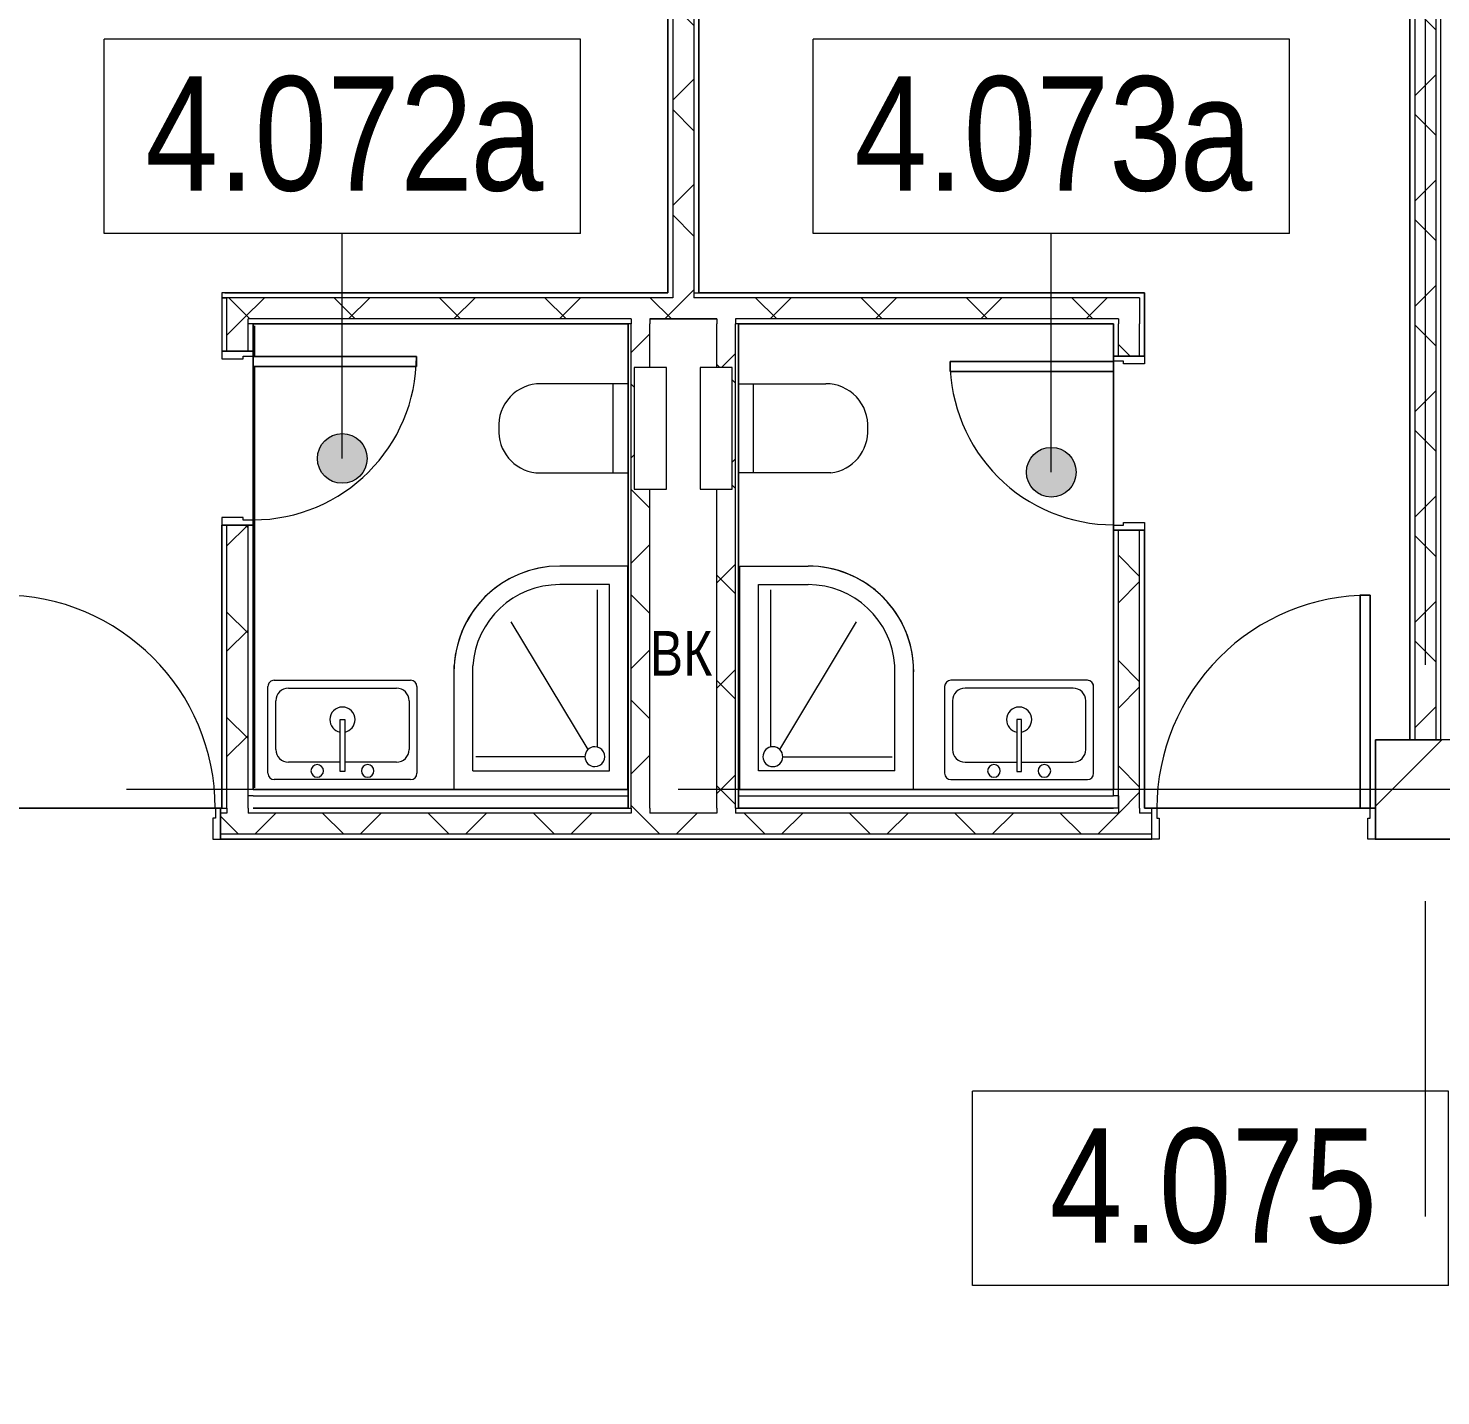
# Model space of a CAD drawing. Header units: millimetres. Extents: x 48966 to 294585, y -43515 to 30344.
# Drawn here: x 72307 to 77994, y 17075 to 22583 of the extents above; entities that cross this region are included whole.
import ezdxf

# ---------------------------------------------------------------- set-up
doc = ezdxf.new("R2010")
doc.units = ezdxf.units.MM
doc.linetypes.add('Осевые', pattern=[6350, 1270, -952.5, 3175, -952.5])
for name, color, linetype, lineweight in [('Двери', 7, 'Continuous', 9), ('Каркас_Импост', 7, 'Continuous', 9), ('Марки помещений', 7, 'Continuous', 9), ('Обобщенные модели', 7, 'Continuous', 9), ('Обобщенные модели-1', 7, 'Continuous', 18), ('Общие ребра', 7, 'Continuous', 9), ('Оси-2', 7, 'Осевые', 9), ('Панель', 7, 'Continuous', 9), ('Перекрытия', 7, 'Continuous', 9), ('Сантехнические приборы', 7, 'Continuous', 9), ('Стены-1', 7, 'Continuous', 18), ('Типовые аннотации', 7, 'Continuous', 9), ('Штриховка разреза-1', 7, 'Continuous', 9)]:
    doc.layers.add(name, color=color, linetype=linetype, lineweight=lineweight)
doc.layers.add('Штриховка разреза-2', color=7, linetype='Continuous', lineweight=9, true_color=0x787878)
doc.styles.add('Arial', font='Arial.ttf', dxfattribs={"width": 0.8, "height": 180})
doc.styles.add('Arial Narrow_1', font='Arial Narrow.ttf', dxfattribs={"height": 460})
pattern_1 = [(45, (0, 0), (-212.132, 212.132), []), (135, (0, 0), (-212.132, -212.132), [])]

# ---------------------------------------------------------------- blocks, each defined once
blk = doc.blocks.new('Обобщенные модели 12 - Обобщенные модели 12-1067619-План 4-го этажа на отм_ _8_400')
at = {"layer": 'Обобщенные модели'}
h = blk.add_hatch(dxfattribs=at)
h.set_pattern_fill('FP_7', color=256, style=0, pattern_type=2)
h.set_pattern_definition([(45, (0, 0), (-493.914, 493.914), []), (45, (493.9, 0), (-493.914, 493.914), [873.125, -174.625, 6.706, -167.919])])
h.paths.add_polyline_path([(78131.6, 19317.1), (78131.6, 19717.1), (77731.6, 19717.1), (77731.6, 19317.1)], flags=0)
at = {"layer": 'Обобщенные модели-1'}
for p, q in [((78131.6, 19717.1), (77731.6, 19717.1)), ((77731.6, 19717.1), (77731.6, 19317.1)), ((77731.6, 19317.1), (78131.6, 19317.1))]:
    blk.add_line(p, q, dxfattribs=at)
blk = doc.blocks.new('Дверь - Однопольная - ДВ17__21х9-7256455-План 4-го этажа на отм_ _8_400')
at = {"layer": 'Двери'}
for p, q in [((-429, -62.5), (-389, -62.5)), ((-429, -920.5), (-429, -62.5)), ((-389, -62.5), (-389, -920.5)), ((-389, -920.5), (-429, -920.5))]:
    blk.add_line(p, q, dxfattribs=at)
blk.add_arc((-429, -62.5), 858, 270, 0, dxfattribs=at)
at = {"layer": 'Каркас_Импост'}
for p, q in [((-450, 62.5), (-420, 62.5)), ((-450, -62.5), (-450, 62.5)), ((-420, 62.5), (-420, -22.5)), ((420, 62.5), (450, 62.5)), ((420, -22.5), (420, 62.5)), ((450, 62.5), (450, -62.5)), ((-430, -22.5), (-430, -62.5)), ((-420, -22.5), (-430, -22.5)), ((430, -22.5), (420, -22.5)), ((430, -62.5), (430, -22.5)), ((-430, -62.5), (-450, -62.5)), ((450, -62.5), (430, -62.5))]:
    blk.add_line(p, q, dxfattribs=at)
at = {"layer": 'Панель'}
for p, q in [((-389, -62.5), (-429, -62.5)), ((-429, -62.5), (-429, -920.5)), ((-389, -920.5), (-389, -62.5)), ((-429, -920.5), (-389, -920.5))]:
    blk.add_line(p, q, dxfattribs=at)
blk = doc.blocks.new('Дверь - Однопольная - ДВ11_21х7-6240709-План 4-го этажа на отм_ _8_400')
at = {"layer": 'Двери'}
for p, q in [((-329, -62.5), (-289, -62.5)), ((-329, -720.5), (-329, -62.5)), ((-289, -62.5), (-289, -720.5)), ((-289, -720.5), (-329, -720.5))]:
    blk.add_line(p, q, dxfattribs=at)
blk.add_arc((-329, -62.5), 658, 270, 0, dxfattribs=at)
at = {"layer": 'Каркас_Импост'}
for p, q in [((-350, 62.5), (-320, 62.5)), ((-350, -62.5), (-350, 62.5)), ((-320, 62.5), (-320, -22.5)), ((320, 62.5), (350, 62.5)), ((320, -22.5), (320, 62.5)), ((350, 62.5), (350, -62.5)), ((-330, -22.5), (-330, -62.5)), ((-320, -22.5), (-330, -22.5)), ((330, -22.5), (320, -22.5)), ((330, -62.5), (330, -22.5)), ((-330, -62.5), (-350, -62.5)), ((350, -62.5), (330, -62.5))]:
    blk.add_line(p, q, dxfattribs=at)
at = {"layer": 'Панель'}
for p, q in [((-289, -62.5), (-329, -62.5)), ((-329, -62.5), (-329, -720.5)), ((-289, -720.5), (-289, -62.5)), ((-329, -720.5), (-289, -720.5))]:
    blk.add_line(p, q, dxfattribs=at)
blk = doc.blocks.new('Дверь - Однопольная - ДВ11_21х7-6240655-План 4-го этажа на отм_ _8_400')
at = {"layer": 'Двери'}
for p, q in [((-289, 720.5), (-329, 720.5)), ((-329, 720.5), (-329, 62.5)), ((-289, 62.5), (-289, 720.5)), ((-329, 62.5), (-289, 62.5))]:
    blk.add_line(p, q, dxfattribs=at)
blk.add_arc((-329, 62.5), 658, 360, 90, dxfattribs=at)
at = {"layer": 'Каркас_Импост'}
for p, q in [((-330, 62.5), (-350, 62.5)), ((-350, 62.5), (-350, -62.5)), ((-330, 22.5), (-330, 62.5)), ((350, 62.5), (330, 62.5)), ((330, 62.5), (330, 22.5)), ((350, -62.5), (350, 62.5)), ((-320, 22.5), (-330, 22.5)), ((-320, -62.5), (-320, 22.5)), ((330, 22.5), (320, 22.5)), ((320, 22.5), (320, -62.5)), ((-350, -62.5), (-320, -62.5)), ((320, -62.5), (350, -62.5))]:
    blk.add_line(p, q, dxfattribs=at)
at = {"layer": 'Панель'}
for p, q in [((-329, 720.5), (-289, 720.5)), ((-329, 62.5), (-329, 720.5)), ((-289, 720.5), (-289, 62.5)), ((-289, 62.5), (-329, 62.5))]:
    blk.add_line(p, q, dxfattribs=at)
blk = doc.blocks.new('Дверь - Однопольная - ДВ17_21х9-7256458-План 4-го этажа на отм_ _8_400')
at = {"layer": 'Двери'}
for p, q in [((-389, 920.5), (-429, 920.5)), ((-429, 920.5), (-429, 62.5)), ((-389, 62.5), (-389, 920.5)), ((-429, 62.5), (-389, 62.5))]:
    blk.add_line(p, q, dxfattribs=at)
blk.add_arc((-429, 62.5), 858, 360, 90, dxfattribs=at)
at = {"layer": 'Каркас_Импост'}
for p, q in [((-430, 62.5), (-450, 62.5)), ((-450, 62.5), (-450, -62.5)), ((-430, 22.5), (-430, 62.5)), ((450, 62.5), (430, 62.5)), ((430, 62.5), (430, 22.5)), ((450, -62.5), (450, 62.5)), ((-420, 22.5), (-430, 22.5)), ((-420, -62.5), (-420, 22.5)), ((430, 22.5), (420, 22.5)), ((420, 22.5), (420, -62.5)), ((-450, -62.5), (-420, -62.5)), ((420, -62.5), (450, -62.5))]:
    blk.add_line(p, q, dxfattribs=at)
at = {"layer": 'Панель'}
for p, q in [((-429, 920.5), (-389, 920.5)), ((-429, 62.5), (-429, 920.5)), ((-389, 920.5), (-389, 62.5)), ((-389, 62.5), (-429, 62.5))]:
    blk.add_line(p, q, dxfattribs=at)
blk = doc.blocks.new('Душевая кабинка-2D_угловая700Х900 - Душевая кабинка 700х900-5255723-План 4-го этажа на отм_ _8_400')
at = {"layer": 'Сантехнические приборы'}
for p, q in [((0, -200), (500, -200)), ((0, -900), (0, -200)), ((75, -275), (497.6, -275)), ((75, -275), (75, -825)), ((132.1, -726.7), (132.1, -286.7)), ((161, -739), (675.3, -430)), ((825, -825), (825, -625)), ((900, -900), (900, -625)), ((900, -900), (900, -625)), ((804.7, -775.8), (171, -775.8)), ((75, -825), (825, -825)), ((0, -900), (900, -900)), ((0, -900), (900, -900))]:
    blk.add_line(p, q, dxfattribs=at)
for centre, radius, start, end in [((474.2, -625), 425.8, 0, 90), ((474.2, -625), 425.8, 0, 86.5286), ((474.2, -625), 350.8, 0, 86.1753), ((132.1, -766.7), 40, 0, 180), ((132.1, -766.7), 40, 180, 0)]:
    blk.add_arc(centre, radius, start, end, dxfattribs=at)
blk = doc.blocks.new('Унитаз_встраиваемый - Обычный _ Vitra 748-4800 _каркасные_-4815711-План 4-го этажа на отм_ _8_400')
at = {"layer": 'Сантехнические приборы'}
for p, q in [((-180, 371.5), (-180, 0)), ((179.4, 0), (179.4, 351)), ((-180, 60), (179.4, 60)), ((245, -25), (-245, -25)), ((-245, -25), (-245, -155)), ((-180, 0), (179.4, 0)), ((245, -155), (245, -25)), ((-245, -155), (245, -155))]:
    blk.add_line(p, q, dxfattribs=at)
for centre, start, end in [((-11.8, 351), 86.3345, 173.0597), ((9.9, 351), 360, 93.6655)]:
    blk.add_arc(centre, 169.5, start, end, dxfattribs=at)
blk = doc.blocks.new('Раковина-Одиночная-2D - 600 x 400 мм-5280093-План 4-го этажа на отм_ _8_400')
at = {"layer": 'Сантехнические приборы'}
for p, q in [((131.8, -37.5), (691.8, -37.5)), ((31.7, -452.1), (31.7, -102.9)), ((31.7, -452.1), (31.7, -102.9)), ((57.1, -77.5), (606.3, -77.5)), ((57.1, -77.5), (606.3, -77.5)), ((322.2, -109.3), (341.2, -109.3)), ((322.2, -318.8), (322.2, -109.3)), ((341.2, -109.3), (341.2, -318.8)), ((631.7, -102.9), (631.7, -452.1)), ((631.7, -102.9), (631.7, -452.1)), ((114.2, -147.4), (322.2, -147.4)), ((341.2, -147.4), (549.1, -147.4)), ((63.4, -395), (63.4, -198.2)), ((599.9, -198.2), (599.9, -395)), ((341.2, -318.8), (322.2, -318.8)), ((549.1, -445.8), (114.2, -445.8)), ((606.3, -477.5), (57.1, -477.5)), ((606.3, -477.5), (57.1, -477.5))]:
    blk.add_line(p, q, dxfattribs=at)
for centre, radius, start, end in [((57.1, -102.9), 25.4, 90, 180), ((57.1, -102.9), 25.4, 90, 180), ((230.1, -112.5), 25.4, 0, 180), ((230.1, -112.5), 25.4, 180, 0), ((433.3, -112.5), 25.4, 0, 180), ((433.3, -112.5), 25.4, 180, 0), ((606.3, -102.9), 25.4, 0, 90), ((606.3, -102.9), 25.4, 0, 90), ((114.2, -198.2), 50.8, 90, 180), ((549.1, -198.2), 50.8, 360, 90), ((331.7, -318.8), 50.8, 100.8069, 180), ((331.7, -318.8), 50.8, 360, 79.1931), ((331.7, -318.8), 50.8, 180, 0), ((114.2, -395), 50.8, 180, 270), ((549.1, -395), 50.8, 270, 0), ((57.1, -452.1), 25.4, 180, 270), ((57.1, -452.1), 25.4, 180, 270), ((606.3, -452.1), 25.4, 270, 0), ((606.3, -452.1), 25.4, 270, 0)]:
    blk.add_arc(centre, radius, start, end, dxfattribs=at)
blk = doc.blocks.new('Душевая кабинка-2D_угловая700Х900 - Душевая кабинка 700х900-V21-План 4-го этажа на отм_ _8_400')
at = {"layer": 'Сантехнические приборы'}
for p, q in [((0, 900), (0, 200)), ((0, 900), (900, 900)), ((0, 900), (900, 900)), ((900, 900), (900, 625)), ((900, 900), (900, 625)), ((75, 275), (75, 825)), ((75, 825), (825, 825)), ((825, 825), (825, 625)), ((804.7, 775.8), (171, 775.8)), ((132.1, 726.7), (132.1, 286.7)), ((161, 739), (675.3, 430)), ((75, 275), (497.6, 275)), ((0, 200), (500, 200))]:
    blk.add_line(p, q, dxfattribs=at)
for centre, radius, start, end in [((132.1, 766.7), 40, 360, 180), ((132.1, 766.7), 40, 180, 360), ((474.2, 625), 425.8, 270, 0), ((474.2, 625), 350.8, 273.8247, 0), ((474.2, 625), 425.8, 273.4714, 0)]:
    blk.add_arc(centre, radius, start, end, dxfattribs=at)
blk = doc.blocks.new('Унитаз_встраиваемый - Обычный _ Vitra 748-4800 _каркасные_-5137914-План 4-го этажа на отм_ _8_400')
at = {"layer": 'Сантехнические приборы'}
for p, q in [((245, 155), (-245, 155)), ((-245, 155), (-245, 25)), ((245, 25), (245, 155)), ((-245, 25), (245, 25)), ((-180, -371.5), (-180, 0)), ((-180, 0), (179.4, 0)), ((179.4, 0), (179.4, -351)), ((-180, -60), (179.4, -60))]:
    blk.add_line(p, q, dxfattribs=at)
for centre, start, end in [((-11.8, -351), 186.9403, 273.6655), ((9.9, -351), 266.3345, 0)]:
    blk.add_arc(centre, 169.5, start, end, dxfattribs=at)
blk = doc.blocks.new('Раковина-Одиночная-2D - 600 x 400 мм-5281095-План 4-го этажа на отм_ _8_400')
at = {"layer": 'Сантехнические приборы'}
for p, q in [((606.3, 477.5), (57.1, 477.5)), ((606.3, 477.5), (57.1, 477.5)), ((31.7, 452.1), (31.7, 102.9)), ((31.7, 452.1), (31.7, 102.9)), ((549.1, 445.8), (114.2, 445.8)), ((631.7, 102.9), (631.7, 452.1)), ((631.7, 102.9), (631.7, 452.1)), ((63.4, 395), (63.4, 198.2)), ((599.9, 198.2), (599.9, 395)), ((341.2, 318.8), (322.2, 318.8)), ((322.2, 318.8), (322.2, 109.3)), ((341.2, 109.3), (341.2, 318.8)), ((114.2, 147.4), (322.2, 147.4)), ((341.2, 147.4), (549.1, 147.4)), ((57.1, 77.5), (606.3, 77.5)), ((57.1, 77.5), (606.3, 77.5)), ((322.2, 109.3), (341.2, 109.3)), ((131.8, 37.5), (691.8, 37.5))]:
    blk.add_line(p, q, dxfattribs=at)
for centre, radius, start, end in [((57.1, 452.1), 25.4, 90, 180), ((57.1, 452.1), 25.4, 90, 180), ((606.3, 452.1), 25.4, 0, 90), ((606.3, 452.1), 25.4, 360, 90), ((114.2, 395), 50.8, 90, 180), ((549.1, 395), 50.8, 360, 90), ((331.7, 318.8), 50.8, 360, 180), ((331.7, 318.8), 50.8, 180, 259.1931), ((331.7, 318.8), 50.8, 280.8069, 0), ((114.2, 198.2), 50.8, 180, 270), ((549.1, 198.2), 50.8, 270, 0), ((230.1, 112.5), 25.4, 360, 180), ((433.3, 112.5), 25.4, 360, 180), ((57.1, 102.9), 25.4, 180, 270), ((57.1, 102.9), 25.4, 180, 270), ((230.1, 112.5), 25.4, 180, 360), ((433.3, 112.5), 25.4, 180, 360), ((606.3, 102.9), 25.4, 270, 360), ((606.3, 102.9), 25.4, 270, 0)]:
    blk.add_arc(centre, radius, start, end, dxfattribs=at)
blk = doc.blocks.new('Марка помещения_Р - Марка помещения-4575829-План 4-го этажа на отм_ _8_400')
at = {"layer": 'Марки помещений'}
for p, q in [((-4.79375, -1.95625), (-4.79375, 1.95625)), ((4.79375, 1.95625), (-4.79375, 1.95625)), ((4.79375, -1.95625), (4.79375, 1.95625)), ((4.79375, -1.95625), (-4.79375, -1.95625))]:
    blk.add_line(p, q, dxfattribs=at)

msp = doc.modelspace()

# ---------------------------------------------------------------- hatches: boundary and pattern name
at = {"layer": 'Марки помещений'}
h = msp.add_hatch(color=256, dxfattribs=at)
edge = h.paths.add_edge_path(flags=0)
edge.add_arc((73570.9, 20850.3), 100, 0, 360)
h = msp.add_hatch(color=256, dxfattribs=at)
edge = h.paths.add_edge_path(flags=0)
edge.add_arc((76426.1, 20795.1), 100, 0, 360)
at = {"layer": 'Штриховка разреза-1'}
h = msp.add_hatch(dxfattribs=at)
h.set_pattern_fill('FP_5', color=256, style=0, pattern_type=2)
h.set_pattern_definition(pattern_1)
h.paths.add_polyline_path([(74986.6, 21497.1), (74986.6, 25417.1), (74901.6, 25417.1), (74901.6, 21497.1)], flags=0)
h = msp.add_hatch(dxfattribs=at)
h.set_pattern_fill('FP_5', color=256, style=0, pattern_type=2)
h.set_pattern_definition(pattern_1)
h.paths.add_polyline_path([(77974.1, 19717.1), (77974.1, 23517.1), (77889.1, 23517.1), (77889.1, 19717.1)], flags=0)
h = msp.add_hatch(dxfattribs=at)
h.set_pattern_fill('FP_5', color=256, style=0, pattern_type=2)
h.set_pattern_definition(pattern_1)
h.paths.add_polyline_path([(76781.6, 21412.1), (76781.6, 21497.1), (73106.6, 21497.1), (73106.6, 21412.1), (76696.6, 21412.1)], flags=0)
h = msp.add_hatch(dxfattribs=at)
h.set_pattern_fill('FP_5', color=256, style=0, pattern_type=2)
h.set_pattern_definition(pattern_1)
h.paths.add_polyline_path([(73106.6, 19422.1), (73191.6, 19422.1), (73191.6, 20582.1), (73106.6, 20582.1), (73106.6, 19442.1)], flags=0)
h.paths.add_polyline_path([(73191.6, 21282.1), (73191.6, 21412.1), (73106.6, 21412.1), (73106.6, 21282.1)], flags=0)
h = msp.add_hatch(dxfattribs=at)
h.set_pattern_fill('FP_5', color=256, style=0, pattern_type=2)
h.set_pattern_definition(pattern_1)
h.paths.add_polyline_path([(74809.1, 19422.1), (74809.1, 20727.1), (74746.6, 20727.1), (74746.6, 21217.1), (74809.1, 21217.1), (74809.1, 21412.1), (74734.1, 21412.1), (74734.1, 19422.1)], flags=0)
h = msp.add_hatch(dxfattribs=at)
h.set_pattern_fill('FP_5', color=256, style=0, pattern_type=2)
h.set_pattern_definition(pattern_1)
h.paths.add_polyline_path([(75079.1, 19422.1), (75154.1, 19422.1), (75154.1, 21412.1), (75079.1, 21412.1), (75079.1, 21217.1), (75141.6, 21217.1), (75141.6, 20727.1), (75079.1, 20727.1), (75079.1, 19442.1)], flags=0)
h = msp.add_hatch(dxfattribs=at)
h.set_pattern_fill('FP_5', color=256, style=0, pattern_type=2)
h.set_pattern_definition(pattern_1)
h.paths.add_polyline_path([(76781.6, 19422.1), (76781.6, 20562.1), (76696.6, 20562.1), (76696.6, 19422.1)], flags=0)
h.paths.add_polyline_path([(76781.6, 21262.1), (76781.6, 21412.1), (76696.6, 21412.1), (76696.6, 21262.1)], flags=0)
h = msp.add_hatch(dxfattribs=at)
h.set_pattern_fill('FP_5', color=256, style=0, pattern_type=2)
h.set_pattern_definition(pattern_1)
h.paths.add_polyline_path([(77730.4, 19337.1), (77731.6, 19337.1), (77730.4, 19422.1)], flags=0)
h.paths.add_polyline_path([(76696.6, 19337.1), (76830.4, 19337.1), (76830.4, 19422.1), (73080.4, 19422.1), (73080.4, 19337.1), (76630.5, 19337.1)], flags=0)
at = {"layer": 'Штриховка разреза-2'}
msp.add_hatch(color=256, dxfattribs=at).paths.add_polyline_path([(73211.6, 21261.1), (73213.6, 21261.1), (73211.6, 21385.1)], flags=0)

# ---------------------------------------------------------------- linework, layer by layer
at = {"layer": 'Марки помещений'}
for p, q in [((73570.9, 20850.3), (73570.9, 21756.3)), ((76426.1, 20795.1), (76426.1, 21756.3))]:
    msp.add_line(p, q, dxfattribs=at)
for centre in [(73570.9, 20850.3), (76426.1, 20795.1)]:
    msp.add_circle(centre, 100, dxfattribs=at)
at = {"layer": 'Общие ребра'}
for p, q in [((74901.6, 25417.1), (74901.6, 21517.1)), ((74986.6, 25417.1), (74986.6, 21517.1)), ((77889.1, 23517.1), (77889.1, 19717.1)), ((77974.1, 23517.1), (77974.1, 19717.1)), ((74901.6, 21517.1), (74901.6, 21497.1)), ((74986.6, 21517.1), (75006.6, 21517.1)), ((74986.6, 21517.1), (74986.6, 21497.1)), ((73086.6, 21497.1), (73086.6, 21392.1)), ((73106.6, 21497.1), (73086.6, 21497.1)), ((73086.6, 21497.1), (73106.6, 21497.1)), ((74901.6, 21497.1), (73106.6, 21497.1)), ((73106.6, 21412.1), (73106.6, 21497.1)), ((76781.6, 21497.1), (74986.6, 21497.1)), ((76781.6, 21497.1), (76781.6, 21412.1)), ((76801.6, 21392.1), (76801.6, 21497.1)), ((73086.6, 21392.1), (73086.6, 21282.1)), ((73106.6, 21392.1), (73106.6, 21412.1)), ((73106.6, 21282.1), (73106.6, 21392.1)), ((74734.1, 21412.1), (73191.6, 21412.1)), ((73191.6, 21392.1), (73191.6, 21412.1)), ((73211.6, 21392.1), (73191.6, 21392.1)), ((73191.6, 21282.1), (73191.6, 21392.1)), ((73213.6, 21392.1), (73211.6, 21392.1)), ((73211.6, 21392.1), (73211.6, 21390.1)), ((73213.6, 21390.1), (73213.6, 21392.1)), ((73213.6, 21385.1), (73213.6, 21390.1)), ((73213.6, 21261.1), (73213.6, 21385.1)), ((74734.1, 21392.1), (74721.6, 21392.1)), ((74734.1, 21412.1), (74734.1, 21392.1)), ((74734.1, 19442.1), (74734.1, 21392.1)), ((75079.1, 21412.1), (74809.1, 21412.1)), ((74809.1, 21412.1), (75079.1, 21412.1)), ((74809.1, 21412.1), (74809.1, 21392.1)), ((74809.1, 21217.1), (74809.1, 21392.1)), ((75079.1, 21412.1), (75079.1, 21392.1)), ((75079.1, 21217.1), (75079.1, 21392.1)), ((76696.6, 21412.1), (75154.1, 21412.1)), ((75154.1, 21412.1), (75154.1, 21392.1)), ((75166.6, 21392.1), (75154.1, 21392.1)), ((75154.1, 19442.1), (75154.1, 21392.1)), ((76676.6, 21392.1), (76676.6, 21262.1)), ((76696.6, 21412.1), (76696.6, 21392.1)), ((76696.6, 21262.1), (76696.6, 21392.1)), ((76781.6, 21412.1), (76781.6, 21392.1)), ((76781.6, 21262.1), (76781.6, 21392.1)), ((76801.6, 21262.1), (76801.6, 21392.1)), ((73213.6, 19519.1), (73213.6, 21221.1)), ((74809.1, 19442.1), (74809.1, 20727.1)), ((75079.1, 19442.1), (75079.1, 20727.1)), ((73086.6, 20582.1), (73086.6, 19444.1)), ((73106.6, 19442.1), (73106.6, 20582.1)), ((73191.6, 19492.1), (73191.6, 20582.1)), ((76676.6, 20562.1), (76676.6, 19524.1)), ((76696.6, 19492.1), (76696.6, 20562.1)), ((76781.6, 19442.1), (76781.6, 20562.1)), ((76801.6, 19442.1), (76801.6, 20562.1)), ((73213.6, 19517.1), (73213.6, 19519.1)), ((76676.6, 19492.1), (76676.6, 19517.1)), ((73191.6, 19442.1), (73191.6, 19492.1)), ((73211.6, 19492.1), (73191.6, 19492.1)), ((73191.6, 19442.1), (73191.6, 19492.1)), ((73211.6, 19492.1), (74721.6, 19492.1)), ((75166.6, 19492.1), (76676.6, 19492.1)), ((76696.6, 19492.1), (76676.6, 19492.1)), ((76696.6, 19442.1), (76696.6, 19492.1)), ((76696.6, 19492.1), (76696.6, 19442.1)), ((73086.6, 19442.1), (73080.4, 19442.1)), ((73106.6, 19422.1), (73080.4, 19422.1)), ((73086.6, 19442.1), (73106.6, 19442.1)), ((73106.6, 19442.1), (73106.6, 19422.1)), ((73191.6, 19442.1), (73191.6, 19422.1)), ((74734.1, 19422.1), (73191.6, 19422.1)), ((74721.6, 19442.1), (74734.1, 19442.1)), ((74734.1, 19442.1), (74734.1, 19422.1)), ((74809.1, 19442.1), (74809.1, 19422.1)), ((75079.1, 19422.1), (74809.1, 19422.1)), ((75079.1, 19422.1), (74809.1, 19422.1)), ((75079.1, 19442.1), (75079.1, 19422.1)), ((75154.1, 19442.1), (75166.6, 19442.1)), ((75154.1, 19442.1), (75154.1, 19422.1)), ((76589.2, 19422.1), (75154.1, 19422.1)), ((76676.6, 19442.1), (76589.2, 19442.1)), ((76589.2, 19442.1), (76676.6, 19442.1)), ((76696.6, 19422.1), (76589.2, 19422.1)), ((76696.6, 19442.1), (76676.6, 19442.1)), ((76696.6, 19442.1), (76696.6, 19422.1)), ((76781.6, 19442.1), (76781.6, 19422.1)), ((76830.4, 19422.1), (76781.6, 19422.1)), ((76830.4, 19442.1), (76803.6, 19442.1)), ((77731.6, 19442.1), (77730.4, 19442.1)), ((77731.6, 19422.1), (77730.4, 19422.1)), ((76589.2, 19337.1), (73080.4, 19337.1)), ((73080.4, 19317.1), (76830.4, 19317.1)), ((76696.6, 19337.1), (76589.2, 19337.1)), ((76830.4, 19337.1), (76696.6, 19337.1)), ((77731.6, 19337.1), (77730.4, 19337.1)), ((77730.4, 19317.1), (77731.6, 19317.1))]:
    msp.add_line(p, q, dxfattribs=at)
at = {"layer": 'Оси-2'}
for p, q in [((77931.6, 25417.1), (77931.6, -41737.8)), ((150171.6, 19517.1), (50565.6, 19517.1))]:
    msp.add_line(p, q, dxfattribs=at)
at = {"layer": 'Перекрытия'}
for p, q in [((74881.6, 21517.1), (74881.6, 25417.1)), ((75006.6, 25417.1), (75006.6, 21517.1)), ((77869.1, 19717.1), (77869.1, 23517.1)), ((73098.6, 21517.1), (74881.6, 21517.1)), ((75006.6, 21517.1), (76801.6, 21517.1)), ((76801.6, 21517.1), (76801.6, 21262.1)), ((74721.6, 21392.1), (73211.6, 21392.1)), ((73211.6, 21392.1), (73211.6, 19517.1)), ((74721.6, 19517.1), (74721.6, 21392.1)), ((76676.6, 21392.1), (75166.6, 21392.1)), ((75166.6, 21392.1), (75166.6, 19517.1)), ((76676.6, 19517.1), (76676.6, 21392.1)), ((73211.6, 21282.1), (73098.6, 21282.1)), ((73211.6, 20582.1), (73211.6, 21282.1)), ((76801.6, 21262.1), (76676.6, 21262.1)), ((76676.6, 21262.1), (76676.6, 20562.1)), ((73086.6, 19442.8), (73086.6, 20582.1)), ((73086.6, 20582.1), (73211.6, 20582.1)), ((76676.6, 20562.1), (76801.6, 20562.1)), ((76801.6, 20562.1), (76801.6, 19442.1)), ((77731.6, 19442.1), (77731.6, 19717.1)), ((77731.6, 19717.1), (77869.1, 19717.1)), ((73211.6, 19517.1), (74721.6, 19517.1)), ((75166.6, 19517.1), (76676.6, 19517.1)), ((73080.4, 19442.1), (72181.6, 19442.1)), ((72181.6, 19442.1), (73086.6, 19442.1)), ((73080.4, 19317.1), (73080.4, 19442.1)), ((76801.6, 19442.1), (77731.6, 19442.1)), ((77731.6, 19442.1), (76831.6, 19442.1)), ((77731.6, 19317.1), (77731.6, 19442.1)), ((76831.6, 19317.1), (73080.4, 19317.1)), ((80540.4, 19317.1), (77731.6, 19317.1))]:
    msp.add_line(p, q, dxfattribs=at)
at = {"layer": 'Стены-1'}
for p, q in [((74881.6, 25417.1), (74881.6, 21517.1)), ((75006.6, 21517.1), (75006.6, 25417.1)), ((77869.1, 23517.1), (77869.1, 19717.1)), ((77994.1, 19717.1), (77994.1, 23517.1)), ((74881.6, 21517.1), (73086.6, 21517.1)), ((73086.6, 21517.1), (73086.6, 21497.1)), ((76801.6, 21517.1), (75006.6, 21517.1)), ((76801.6, 21497.1), (76801.6, 21517.1)), ((73211.6, 21392.1), (74721.6, 21392.1)), ((73211.6, 21282.1), (73211.6, 21392.1)), ((73211.6, 21385.1), (73211.6, 19517.1)), ((73218.6, 21261.1), (73218.6, 21385.1)), ((74721.6, 21392.1), (74721.6, 19442.1)), ((75166.6, 21392.1), (76676.6, 21392.1)), ((75166.6, 19442.1), (75166.6, 21392.1)), ((73086.6, 21282.1), (73211.6, 21282.1)), ((73218.6, 19524.1), (73218.6, 21221.1)), ((76676.6, 21262.1), (76801.6, 21262.1)), ((73211.6, 20582.1), (73086.6, 20582.1)), ((73211.6, 19517.1), (73211.6, 20582.1)), ((76801.6, 20562.1), (76676.6, 20562.1)), ((77869.1, 19717.1), (77994.1, 19717.1)), ((74721.6, 19517.1), (73211.6, 19517.1)), ((73211.6, 19517.1), (73218.6, 19517.1)), ((74721.6, 19442.1), (74721.6, 19517.1)), ((76676.6, 19517.1), (75166.6, 19517.1)), ((75166.6, 19517.1), (75166.6, 19442.1)), ((76676.6, 19524.1), (76676.6, 19517.1)), ((73080.4, 19442.1), (73080.4, 19317.1)), ((73086.6, 19444.1), (73086.6, 19442.1)), ((74721.6, 19442.1), (73211.6, 19442.1)), ((73211.6, 19442.1), (74721.6, 19442.1)), ((76589.2, 19442.1), (75166.6, 19442.1)), ((75166.6, 19442.1), (76589.2, 19442.1)), ((76803.6, 19442.1), (76801.6, 19442.1)), ((76830.4, 19317.1), (76830.4, 19442.1)), ((77730.4, 19442.1), (77730.4, 19317.1)), ((77731.6, 19317.1), (77731.6, 19442.1))]:
    msp.add_line(p, q, dxfattribs=at)

# ---------------------------------------------------------------- block references
at = {"layer": 'Двери'}
for name, p, rotation in [('Дверь - Однопольная - ДВ11_21х7-6240655-План 4-го этажа на отм_ _8_400', (73149.1, 20932.1), 269.9999999999998), ('Дверь - Однопольная - ДВ11_21х7-6240709-План 4-го этажа на отм_ _8_400', (76739.1, 20912.1), 269.9999999999998), ('Дверь - Однопольная - ДВ17__21х9-7256455-План 4-го этажа на отм_ _8_400', (77280.4, 19379.6), 180)]:
    msp.add_blockref(name, p, dxfattribs=dict(at, rotation=rotation))
msp.add_blockref('Дверь - Однопольная - ДВ17_21х9-7256458-План 4-го этажа на отм_ _8_400', (72630.4, 19379.6), dxfattribs=at)
at = {"layer": 'Марки помещений', "xscale": 199.9999999999999, "yscale": 199.9999999999999, "zscale": 199.9999999999999}
for p in [(73570.9, 22147.5), (76426.1, 22147.5), (77067.1, 17910.3)]:
    msp.add_blockref('Марка помещения_Р - Марка помещения-4575829-План 4-го этажа на отм_ _8_400', p, dxfattribs=at)
at = {"layer": 'Обобщенные модели'}
msp.add_blockref('Обобщенные модели 12 - Обобщенные модели 12-1067619-План 4-го этажа на отм_ _8_400', (0, 0), dxfattribs=at)
at = {"layer": 'Сантехнические приборы'}
for name, p, rotation in [('Унитаз_встраиваемый - Обычный _ Vitra 748-4800 _каркасные_-4815711-План 4-го этажа на отм_ _8_400', (74721.6, 20972.1), 90.00000000000053), ('Унитаз_встраиваемый - Обычный _ Vitra 748-4800 _каркасные_-5137914-План 4-го этажа на отм_ _8_400', (75166.6, 20972.1), 89.99999999999946), ('Душевая кабинка-2D_угловая700Х900 - Душевая кабинка 700х900-5255723-План 4-го этажа на отм_ _8_400', (73821.5, 19517.1), 90.00000000000034), ('Душевая кабинка-2D_угловая700Х900 - Душевая кабинка 700х900-V21-План 4-го этажа на отм_ _8_400', (76071.5, 19517.1), 89.99999999999967), ('Раковина-Одиночная-2D - 600 x 400 мм-5280093-План 4-го этажа на отм_ _8_400', (73903.4, 19479.6), 180), ('Раковина-Одиночная-2D - 600 x 400 мм-5281095-План 4-го этажа на отм_ _8_400', (75964.8, 19479.6), 0.0004162363246999722)]:
    msp.add_blockref(name, p, dxfattribs=dict(at, rotation=rotation))

# ---------------------------------------------------------------- texts
at = {"layer": 'Марки помещений', "char_height": 460, "attachment_point": 1, "style": 'Arial Narrow_1'}
for s, insert, width in [('4.072', (72778, 22389.4), 1587.341), ('4.073', (75633.2, 22389.4), 1587.341), ('\\fArial Narrow|b0|i0|c204|p34|;а', (74087.7, 22389.4), 352.742), ('\\fArial Narrow|b0|i0|c204|p34|;а', (76942.9, 22389.4), 352.742), ('4.075', (76419.2, 18152.1), 1587.341)]:
    msp.add_mtext(s, dxfattribs=dict(at, insert=insert, width=width))
at = {"layer": 'Типовые аннотации', "insert": (74809.4, 20155.5), "char_height": 180, "width": 307.848, "attachment_point": 1, "style": 'Arial'}
msp.add_mtext('ВК', dxfattribs=at)

doc.saveas('drawing.dxf')
